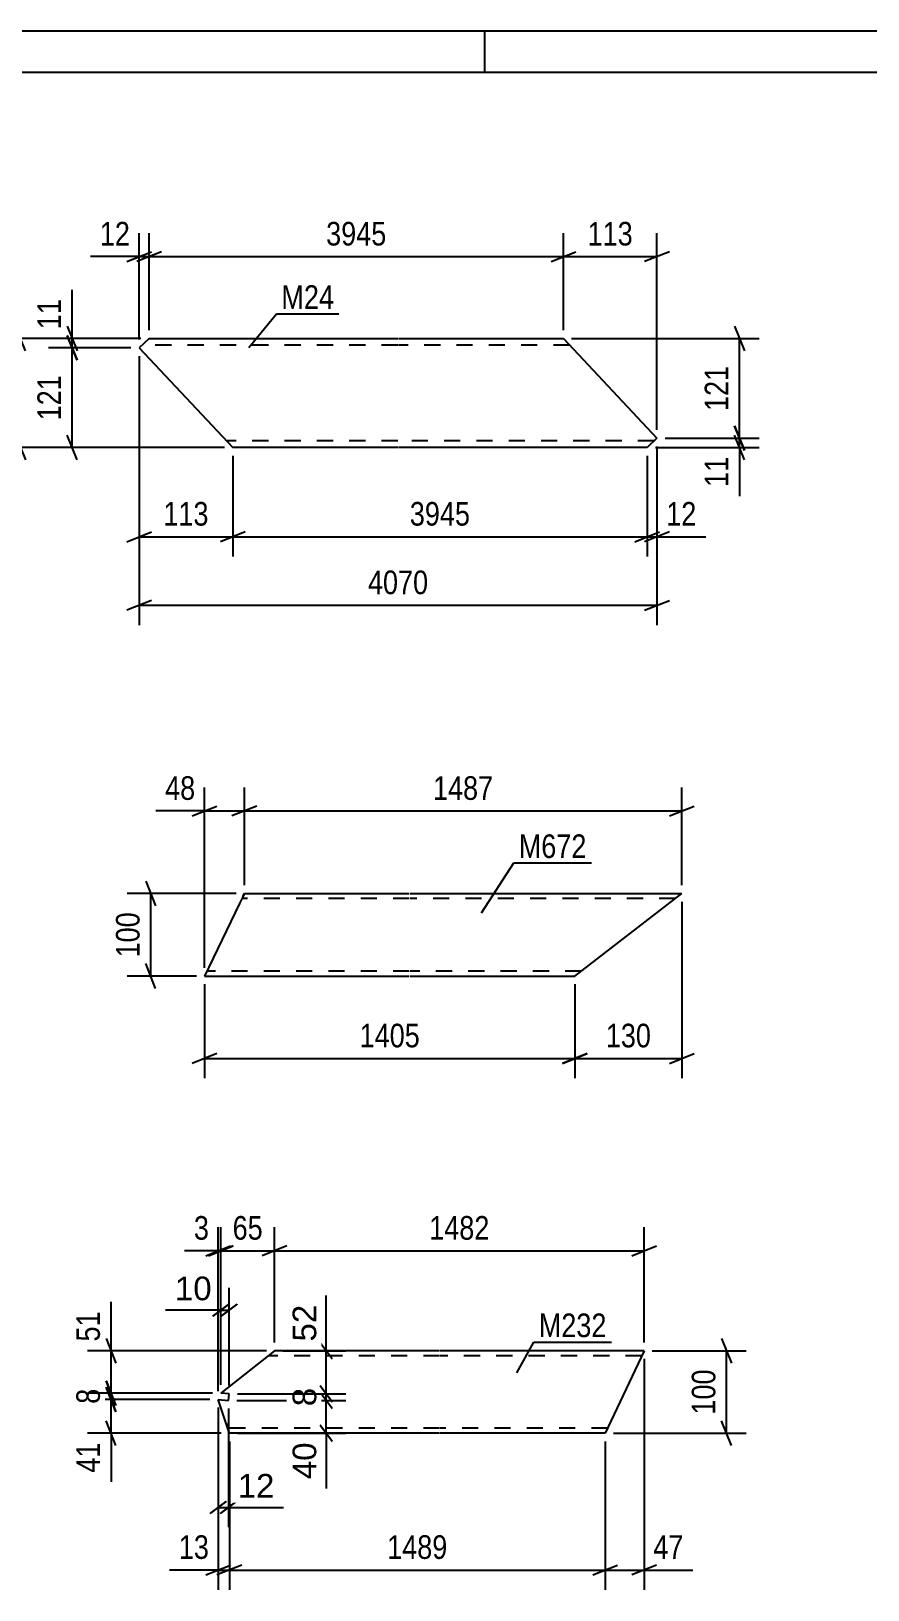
# Model space of a CAD drawing. Header units: millimetres. Extents: x 0 to 594, y 0 to 420.
# Drawn here: x 329 to 430.5, y 231.1 to 420 of the extents above; entities that cross this region are included whole.
import ezdxf

# ---------------------------------------------------------------- set-up
doc = ezdxf.new("R2010")
doc.units = ezdxf.units.MM
doc.linetypes.add('DXK_LINE_DOT2', pattern=[3.9198, 1.9599, -1.9599])
doc.styles.add('Arial', font='ARIAL.TTF', dxfattribs={"height": 0.2})
doc.styles.add('Arial Narrow', font='ARIALN.TTF', dxfattribs={"height": 0.2})

# ---------------------------------------------------------------- blocks, each defined once
blk = doc.blocks.new('Unknown-389627196-1132')
at = {"color": 5, "linetype": 'Continuous'}
for p, q in [((594, 420), (0, 420)), ((384, 415), (384, 420)), ((589, 415), (5, 415))]:
    blk.add_line(p, q, dxfattribs=at)
blk = doc.blocks.new('Part-389627196-5672 - 5666')
at = {"color": 2, "linetype": 'Continuous'}
for p, q in [((343.3, 382.74), (342.1, 381.61)), ((343.3, 382.74), (373.45, 382.74)), ((373.55, 382.74), (393.55, 382.74)), ((393.55, 382.74), (404.9, 370.67)), ((342.1, 381.61), (353.45, 369.54)), ((404.9, 370.67), (403.7, 369.54)), ((373.45, 369.54), (353.45, 369.54)), ((403.7, 369.54), (373.55, 369.54))]:
    blk.add_line(p, q, dxfattribs=at)
at = {"color": 7, "linetype": 'DXK_LINE_DOT2'}
for p, q in [((373.45, 381.94), (342.45, 381.94)), ((394.3, 381.94), (373.55, 381.94)), ((373.45, 370.34), (352.7, 370.34)), ((404.55, 370.34), (373.55, 370.34))]:
    blk.add_line(p, q, dxfattribs=at)
blk = doc.blocks.new('Part-389627196-9282 - 9276')
at = {"color": 2, "linetype": 'Continuous'}
for p, q in [((358.52, 260.06), (352, 254.93)), ((378.52, 260.06), (358.52, 260.06)), ((403.33, 260.06), (378.62, 260.06)), ((403.33, 260.06), (398.62, 250.06)), ((351.68, 254.16), (352.92, 254.04)), ((352.64, 251.26), (351.68, 254.16)), ((353, 254.84), (352, 254.93)), ((352.92, 254.04), (353, 254.84)), ((353, 250.15), (352.64, 251.26)), ((353.03, 250.06), (353, 250.15)), ((378.52, 250.06), (353.03, 250.06)), ((398.62, 250.06), (378.62, 250.06))]:
    blk.add_line(p, q, dxfattribs=at)
at = {"color": 7, "linetype": 'DXK_LINE_DOT2'}
for p, q in [((378.52, 259.46), (357.75, 259.46)), ((403.05, 259.46), (378.62, 259.46)), ((352.64, 251.26), (352.92, 250.41)), ((378.52, 250.66), (352.83, 250.66)), ((398.9, 250.66), (378.62, 250.66))]:
    blk.add_line(p, q, dxfattribs=at)
blk = doc.blocks.new('Part-389627196-10039 - 10037')
at = {"color": 2, "linetype": 'Continuous'}
for p, q in [((354.27, 314.28), (350.03, 305.48)), ((354.85, 315.48), (354.27, 314.28)), ((354.85, 315.48), (374.85, 315.48)), ((374.95, 315.48), (407.91, 315.48)), ((394.95, 305.48), (407.91, 315.48)), ((350.03, 305.48), (374.85, 305.48)), ((374.95, 305.48), (394.95, 305.48))]:
    blk.add_line(p, q, dxfattribs=at)
at = {"color": 7, "linetype": 'DXK_LINE_DOT2'}
for p, q in [((374.85, 314.88), (354.56, 314.88)), ((354.68, 315.13), (354.85, 315.48)), ((407.14, 314.88), (374.95, 314.88)), ((374.85, 306.08), (350.32, 306.08)), ((395.73, 306.08), (374.95, 306.08))]:
    blk.add_line(p, q, dxfattribs=at)
blk = doc.blocks.new('StraightDimension-389627196-25889 - 5666')
at = {"color": 7, "linetype": 'Continuous'}
for p, q in [((343.3, 383.74), (343.3, 395.52)), ((393.55, 383.74), (393.55, 395.52)), ((344.8, 393.27), (341.8, 392.07)), ((392.05, 392.07), (395.05, 393.27)), ((343.3, 392.67), (393.55, 392.67))]:
    blk.add_line(p, q, dxfattribs=at)
at = {"color": 0}
blk.add_wipeout([(372.68, 393.42), (372.68, 397.62), (364.17, 397.62), (364.17, 393.42)], dxfattribs=at)
at = {"color": 3, "style": 'Arial Narrow'}
blk.add_text('3945', height=2.863, dxfattribs=at).set_placement((364.77, 394.02))
blk = doc.blocks.new('StraightDimension-389627196-25702 - 5666')
at = {"color": 7, "linetype": 'Continuous'}
for p, q in [((403.7, 368.54), (403.7, 356.32)), ((404.9, 369.67), (404.9, 356.32)), ((402.2, 358.12), (405.2, 359.32)), ((406.4, 359.32), (403.4, 358.12)), ((403.7, 358.72), (404.9, 358.72))]:
    blk.add_line(p, q, dxfattribs=at)
at = {"color": 0}
blk.add_wipeout([(410.28, 359.47), (410.28, 363.67), (405.42, 363.67), (405.42, 359.47)], dxfattribs=at)
at = {"color": 7, "linetype": 'Continuous'}
blk.add_line((404.9, 358.72), (410.81, 358.72), dxfattribs=at)
blk.add_line((404.9, 358.72), (410.81, 358.72), dxfattribs=at)
at = {"color": 3, "style": 'Arial Narrow'}
blk.add_text('12', height=2.863, dxfattribs=at).set_placement((406.02, 360.07))
blk = doc.blocks.new('StraightDimension-389627196-25777 - 5666')
at = {"color": 7, "linetype": 'Continuous'}
for p, q in [((414.3, 384.24), (415.5, 381.24)), ((394.55, 382.74), (417.3, 382.74)), ((414.9, 370.67), (414.9, 382.74)), ((415.5, 369.17), (414.3, 372.17)), ((405.9, 370.67), (417.3, 370.67))]:
    blk.add_line(p, q, dxfattribs=at)
at = {"color": 0}
blk.add_wipeout([(414.15, 380.05), (409.95, 380.05), (409.95, 373.36), (414.15, 373.36)], dxfattribs=at)
at = {"color": 3, "style": 'Arial Narrow'}
blk.add_text('121', height=2.863, rotation=90.0002, dxfattribs=at).set_placement((413.55, 373.96))
blk = doc.blocks.new('StraightDimension-389627196-5791 - 5666')
at = {"color": 7, "linetype": 'Continuous'}
for p, q in [((333.36, 384.24), (334.56, 381.24)), ((342.3, 382.74), (331.11, 382.74)), ((334.56, 380.11), (333.36, 383.11)), ((333.96, 381.61), (333.96, 382.74)), ((341.1, 381.61), (331.11, 381.61))]:
    blk.add_line(p, q, dxfattribs=at)
at = {"color": 0}
blk.add_wipeout([(333.21, 388.12), (329.01, 388.12), (329.01, 383.27), (333.21, 383.27)], dxfattribs=at)
at = {"color": 7, "linetype": 'Continuous'}
blk.add_line((333.96, 382.74), (333.96, 388.65), dxfattribs=at)
blk.add_line((333.96, 382.74), (333.96, 388.65), dxfattribs=at)
at = {"color": 3, "style": 'Arial Narrow'}
blk.add_text('11', height=2.863, rotation=90.0002, dxfattribs=at).set_placement((332.61, 383.87))
blk = doc.blocks.new('StraightDimension-389627196-5767 - 5666')
at = {"color": 7, "linetype": 'Continuous'}
for p, q in [((333.36, 383.11), (334.56, 380.11)), ((341.1, 381.61), (331.11, 381.61)), ((333.96, 369.54), (333.96, 381.61)), ((334.56, 368.04), (333.36, 371.04)), ((352.45, 369.54), (331.11, 369.54))]:
    blk.add_line(p, q, dxfattribs=at)
at = {"color": 0}
blk.add_wipeout([(333.21, 378.92), (329.01, 378.92), (329.01, 372.23), (333.21, 372.23)], dxfattribs=at)
at = {"color": 3, "style": 'Arial Narrow'}
blk.add_text('121', height=2.863, rotation=90.0002, dxfattribs=at).set_placement((332.61, 372.83))
blk = doc.blocks.new('StraightDimension-389627196-5837 - 5666')
at = {"color": 7, "linetype": 'Continuous'}
for p, q in [((342.1, 380.61), (342.1, 348.01)), ((404.9, 369.67), (404.9, 348.01)), ((343.6, 351.01), (340.6, 349.81)), ((342.1, 350.41), (404.9, 350.41)), ((403.4, 349.81), (406.4, 351.01))]:
    blk.add_line(p, q, dxfattribs=at)
at = {"color": 0}
blk.add_wipeout([(377.76, 351.16), (377.76, 355.36), (369.24, 355.36), (369.24, 351.16)], dxfattribs=at)
at = {"color": 3, "style": 'Arial Narrow'}
blk.add_text('4070', height=2.863, dxfattribs=at).set_placement((369.84, 351.76))
blk = doc.blocks.new('StraightDimension-389627196-25703 - 5666')
at = {"color": 7, "linetype": 'Continuous'}
for p, q in [((353.45, 368.54), (353.45, 356.32)), ((403.7, 368.54), (403.7, 356.32)), ((354.95, 359.32), (351.95, 358.12)), ((402.2, 358.12), (405.2, 359.32)), ((353.45, 358.72), (403.7, 358.72))]:
    blk.add_line(p, q, dxfattribs=at)
at = {"color": 0}
blk.add_wipeout([(382.83, 359.47), (382.83, 363.67), (374.32, 363.67), (374.32, 359.47)], dxfattribs=at)
at = {"color": 3, "style": 'Arial Narrow'}
blk.add_text('3945', height=2.863, dxfattribs=at).set_placement((374.92, 360.07))
blk = doc.blocks.new('StraightDimension-389627196-25704 - 5666')
at = {"color": 7, "linetype": 'Continuous'}
for p, q in [((342.1, 380.61), (342.1, 356.32)), ((353.45, 368.54), (353.45, 356.32)), ((340.6, 358.12), (343.6, 359.32)), ((354.95, 359.32), (351.95, 358.12)), ((342.1, 358.72), (353.45, 358.72))]:
    blk.add_line(p, q, dxfattribs=at)
at = {"color": 0}
blk.add_wipeout([(351.12, 359.47), (351.12, 363.67), (344.43, 363.67), (344.43, 359.47)], dxfattribs=at)
at = {"color": 3, "style": 'Arial Narrow'}
blk.add_text('113', height=2.863, dxfattribs=at).set_placement((345.03, 360.07))
blk = doc.blocks.new('StraightDimension-389627196-25778 - 5666')
at = {"color": 7, "linetype": 'Continuous'}
for p, q in [((414.3, 372.17), (415.5, 369.17)), ((405.9, 370.67), (417.3, 370.67)), ((415.5, 368.04), (414.3, 371.04)), ((414.9, 369.54), (414.9, 370.67)), ((404.7, 369.54), (417.3, 369.54))]:
    blk.add_line(p, q, dxfattribs=at)
at = {"color": 0}
blk.add_wipeout([(414.15, 369.02), (409.95, 369.02), (409.95, 364.16), (414.15, 364.16)], dxfattribs=at)
at = {"color": 7, "linetype": 'Continuous'}
blk.add_line((414.9, 369.54), (414.9, 363.64), dxfattribs=at)
blk.add_line((414.9, 369.54), (414.9, 363.64), dxfattribs=at)
at = {"color": 3, "style": 'Arial Narrow'}
blk.add_text('11', height=2.863, rotation=90.0002, dxfattribs=at).set_placement((413.55, 364.76))
blk = doc.blocks.new('StraightDimension-389627196-25814 - 5666')
at = {"color": 7, "linetype": 'Continuous'}
for p, q in [((328.29, 381.24), (327.09, 384.24)), ((342.3, 382.74), (324.84, 382.74)), ((327.69, 369.54), (327.69, 382.74)), ((327.09, 371.04), (328.29, 368.04)), ((352.45, 369.54), (324.84, 369.54))]:
    blk.add_line(p, q, dxfattribs=at)
at = {"color": 0}
blk.add_wipeout([(326.94, 379.48), (322.74, 379.48), (322.74, 372.8), (326.94, 372.8)], dxfattribs=at)
at = {"color": 3, "style": 'Arial Narrow'}
blk.add_text('132', height=2.863, rotation=90.0002, dxfattribs=at).set_placement((326.34, 373.4))
blk = doc.blocks.new('StraightDimension-389627196-25888 - 5666')
at = {"color": 7, "linetype": 'Continuous'}
for p, q in [((393.55, 383.74), (393.55, 395.52)), ((404.9, 371.67), (404.9, 395.52)), ((392.05, 392.07), (395.05, 393.27)), ((406.4, 393.27), (403.4, 392.07)), ((393.55, 392.67), (404.9, 392.67))]:
    blk.add_line(p, q, dxfattribs=at)
at = {"color": 0}
blk.add_wipeout([(402.57, 393.42), (402.57, 397.62), (395.88, 397.62), (395.88, 393.42)], dxfattribs=at)
at = {"color": 3, "style": 'Arial Narrow'}
blk.add_text('113', height=2.863, dxfattribs=at).set_placement((396.48, 394.02))
blk = doc.blocks.new('StraightDimension-389627196-25890 - 5666')
at = {"color": 7, "linetype": 'Continuous'}
for p, q in [((342.1, 382.61), (342.1, 395.52)), ((343.3, 383.74), (343.3, 395.52)), ((340.6, 392.07), (343.6, 393.27)), ((344.8, 393.27), (341.8, 392.07)), ((342.1, 392.67), (343.3, 392.67))]:
    blk.add_line(p, q, dxfattribs=at)
at = {"color": 0}
blk.add_wipeout([(341.58, 393.42), (341.58, 397.62), (336.72, 397.62), (336.72, 393.42)], dxfattribs=at)
at = {"color": 7, "linetype": 'Continuous'}
blk.add_line((342.1, 392.67), (336.19, 392.67), dxfattribs=at)
blk.add_line((342.1, 392.67), (336.19, 392.67), dxfattribs=at)
at = {"color": 3, "style": 'Arial Narrow'}
blk.add_text('12', height=2.863, dxfattribs=at).set_placement((337.32, 394.02))
blk = doc.blocks.new('StraightDimension-389627196-9365 - 9276')
at = {"color": 7, "linetype": 'Continuous'}
for p, q in [((412.73, 261.56), (413.93, 258.56)), ((404.33, 260.06), (415.73, 260.06)), ((413.33, 250.06), (413.33, 260.06)), ((413.93, 248.56), (412.73, 251.56)), ((399.62, 250.06), (415.73, 250.06))]:
    blk.add_line(p, q, dxfattribs=at)
at = {"color": 0}
blk.add_wipeout([(412.58, 258.4), (408.38, 258.4), (408.38, 251.72), (412.58, 251.72)], dxfattribs=at)
at = {"color": 3, "style": 'Arial Narrow'}
blk.add_text('100', height=2.863, rotation=90.0002, dxfattribs=at).set_placement((411.98, 252.32))
blk = doc.blocks.new('StraightDimension-389627196-9285 - 9276')
at = {"linetype": 'Continuous'}
for points in [[(365.6, 253.14), (365.45, 252.94), (363.95, 254.94), (364.1, 255.14)], [(363.95, 250.96), (364.1, 251.16), (365.6, 249.16), (365.45, 248.96)]]:
    blk.add_hatch(color=7, dxfattribs=at).paths.add_polyline_path(points)
at = {"color": 7, "linetype": 'Continuous'}
for p, q in [((353.92, 254.04), (367.17, 254.04)), ((364.77, 250.06), (364.77, 254.04)), ((354.03, 250.06), (367.17, 250.06))]:
    blk.add_line(p, q, dxfattribs=at)
at = {"color": 0}
blk.add_wipeout([(364.17, 249.53), (359.97, 249.53), (359.97, 243.89), (364.17, 243.89)], dxfattribs=at)
at = {"color": 7, "linetype": 'Continuous'}
blk.add_line((364.77, 250.06), (364.77, 243.36), dxfattribs=at)
blk.add_line((364.77, 250.06), (364.77, 243.36), dxfattribs=at)
at = {"color": 3, "style": 'Arial'}
blk.add_text('40', height=2.865, rotation=90.0002, dxfattribs=at).set_placement((363.57, 244.49))
blk = doc.blocks.new('StraightDimension-389627196-9384 - 9276')
at = {"color": 7, "linetype": 'Continuous'}
for p, q in [((338.08, 255.66), (339.28, 252.66)), ((350.68, 254.16), (335.83, 254.16)), ((338.68, 250.06), (338.68, 254.16)), ((339.28, 248.56), (338.08, 251.56)), ((352.03, 250.06), (335.83, 250.06))]:
    blk.add_line(p, q, dxfattribs=at)
at = {"color": 0}
blk.add_wipeout([(337.93, 249.53), (333.73, 249.53), (333.73, 244.68), (337.93, 244.68)], dxfattribs=at)
at = {"color": 7, "linetype": 'Continuous'}
blk.add_line((338.68, 250.06), (338.68, 244.15), dxfattribs=at)
blk.add_line((338.68, 250.06), (338.68, 244.15), dxfattribs=at)
at = {"color": 3, "style": 'Arial Narrow'}
blk.add_text('41', height=2.863, rotation=90.0002, dxfattribs=at).set_placement((337.33, 245.28))
blk = doc.blocks.new('StraightDimension-389627196-9304 - 9276')
at = {"linetype": 'Continuous'}
for points in [[(365.6, 253.94), (365.45, 253.74), (363.95, 255.74), (364.1, 255.94)], [(363.95, 254.94), (364.1, 255.14), (365.6, 253.14), (365.45, 252.94)]]:
    blk.add_hatch(color=7, dxfattribs=at).paths.add_polyline_path(points)
at = {"color": 7, "linetype": 'Continuous'}
for p, q in [((353.92, 254.04), (367.17, 254.04)), ((354, 254.84), (367.17, 254.84)), ((364.77, 254.04), (364.77, 254.84))]:
    blk.add_line(p, q, dxfattribs=at)
at = {"color": 0}
blk.add_wipeout([(364.17, 256.15), (359.97, 256.15), (359.97, 252.73), (364.17, 252.73)], dxfattribs=at)
at = {"color": 3, "style": 'Arial'}
blk.add_text('8', height=2.87, rotation=90.0002, dxfattribs=at).set_placement((363.57, 253.33))
blk = doc.blocks.new('StraightDimension-389627196-9411 - 9276')
at = {"color": 7, "linetype": 'Continuous'}
for p, q in [((338.08, 256.43), (339.28, 253.43)), ((339.28, 252.66), (338.08, 255.66)), ((351, 254.93), (335.83, 254.93)), ((350.68, 254.16), (335.83, 254.16)), ((338.68, 254.16), (338.68, 254.93))]:
    blk.add_line(p, q, dxfattribs=at)
at = {"color": 0}
blk.add_wipeout([(337.93, 256.06), (333.73, 256.06), (333.73, 253.03), (337.93, 253.03)], dxfattribs=at)
at = {"color": 3, "style": 'Arial Narrow'}
blk.add_text('8', height=2.86, rotation=90.0002, dxfattribs=at).set_placement((337.33, 253.63))
blk = doc.blocks.new('StraightDimension-389627196-9347 - 9276')
at = {"linetype": 'Continuous'}
for points in [[(352.9, 265.8), (353.1, 265.65), (351.1, 264.15), (350.9, 264.3)], [(352.1, 264.15), (351.9, 264.3), (353.9, 265.8), (354.1, 265.65)]]:
    blk.add_hatch(color=7, dxfattribs=at).paths.add_polyline_path(points)
at = {"color": 7, "linetype": 'Continuous'}
for p, q in [((352, 255.93), (352, 267.68)), ((353, 255.84), (353, 267.68)), ((352, 264.98), (353, 264.98))]:
    blk.add_line(p, q, dxfattribs=at)
at = {"color": 0}
blk.add_wipeout([(351.48, 265.58), (351.48, 269.78), (345.83, 269.78), (345.83, 265.58)], dxfattribs=at)
at = {"color": 7, "linetype": 'Continuous'}
blk.add_line((352, 264.98), (345.3, 264.98), dxfattribs=at)
blk.add_line((352, 264.98), (345.3, 264.98), dxfattribs=at)
at = {"color": 3, "style": 'Arial'}
blk.add_text('10', height=2.865, dxfattribs=at).set_placement((346.43, 266.18))
blk = doc.blocks.new('StraightDimension-389627196-9323 - 9276')
at = {"linetype": 'Continuous'}
for points in [[(365.6, 259.16), (365.45, 258.96), (363.95, 260.96), (364.1, 261.16)], [(363.95, 255.74), (364.1, 255.94), (365.6, 253.94), (365.45, 253.74)]]:
    blk.add_hatch(color=7, dxfattribs=at).paths.add_polyline_path(points)
at = {"color": 7, "linetype": 'Continuous'}
for p, q in [((359.52, 260.06), (367.17, 260.06)), ((364.77, 254.84), (364.77, 260.06)), ((354, 254.84), (367.17, 254.84))]:
    blk.add_line(p, q, dxfattribs=at)
at = {"color": 0}
blk.add_wipeout([(364.17, 266.23), (359.97, 266.23), (359.97, 260.58), (364.17, 260.58)], dxfattribs=at)
at = {"color": 7, "linetype": 'Continuous'}
blk.add_line((364.77, 260.06), (364.77, 266.76), dxfattribs=at)
blk.add_line((364.77, 260.06), (364.77, 266.76), dxfattribs=at)
at = {"color": 3, "style": 'Arial'}
blk.add_text('52', height=2.865, rotation=90.0002, dxfattribs=at).set_placement((363.57, 261.18))
blk = doc.blocks.new('StraightDimension-389627196-9437 - 9276')
at = {"color": 7, "linetype": 'Continuous'}
for p, q in [((338.08, 261.56), (339.28, 258.56)), ((357.52, 260.06), (335.83, 260.06)), ((338.68, 254.93), (338.68, 260.06)), ((339.28, 253.43), (338.08, 256.43)), ((351, 254.93), (335.83, 254.93))]:
    blk.add_line(p, q, dxfattribs=at)
at = {"color": 0}
blk.add_wipeout([(337.93, 265.44), (333.73, 265.44), (333.73, 260.58), (337.93, 260.58)], dxfattribs=at)
at = {"color": 7, "linetype": 'Continuous'}
blk.add_line((338.68, 260.06), (338.68, 265.97), dxfattribs=at)
blk.add_line((338.68, 260.06), (338.68, 265.97), dxfattribs=at)
at = {"color": 3, "style": 'Arial Narrow'}
blk.add_text('51', height=2.863, rotation=90.0002, dxfattribs=at).set_placement((337.33, 261.18))
blk = doc.blocks.new('StraightDimension-389627196-9517 - 9276')
at = {"color": 7, "linetype": 'Continuous'}
for p, q in [((351.68, 253.16), (351.68, 231.08)), ((353.03, 249.06), (353.03, 231.08)), ((350.18, 232.88), (353.18, 234.08)), ((354.53, 234.08), (351.53, 232.88)), ((351.68, 233.48), (353.03, 233.48))]:
    blk.add_line(p, q, dxfattribs=at)
at = {"color": 0}
blk.add_wipeout([(351.16, 234.23), (351.16, 238.43), (346.3, 238.43), (346.3, 234.23)], dxfattribs=at)
at = {"color": 7, "linetype": 'Continuous'}
blk.add_line((351.68, 233.48), (345.78, 233.48), dxfattribs=at)
blk.add_line((351.68, 233.48), (345.78, 233.48), dxfattribs=at)
at = {"color": 3, "style": 'Arial Narrow'}
blk.add_text('13', height=2.863, dxfattribs=at).set_placement((346.9, 234.83))
blk = doc.blocks.new('StraightDimension-389627196-9544 - 9276')
at = {"color": 7, "linetype": 'Continuous'}
for p, q in [((353.03, 249.06), (353.03, 231.08)), ((398.62, 249.06), (398.62, 231.08)), ((354.53, 234.08), (351.53, 232.88)), ((353.03, 233.48), (398.62, 233.48)), ((397.12, 232.88), (400.12, 234.08))]:
    blk.add_line(p, q, dxfattribs=at)
at = {"color": 0}
blk.add_wipeout([(380.08, 234.23), (380.08, 238.43), (371.57, 238.43), (371.57, 234.23)], dxfattribs=at)
at = {"color": 3, "style": 'Arial Narrow'}
blk.add_text('1489', height=2.863, dxfattribs=at).set_placement((372.17, 234.83))
blk = doc.blocks.new('StraightDimension-389627196-26787 - 9276')
at = {"color": 7, "linetype": 'Continuous'}
for p, q in [((351.68, 255.16), (351.68, 275.02)), ((352, 255.93), (352, 275.02)), ((350.18, 271.57), (353.18, 272.77)), ((353.5, 272.77), (350.5, 271.57)), ((351.68, 272.17), (352, 272.17))]:
    blk.add_line(p, q, dxfattribs=at)
at = {"color": 0}
blk.add_wipeout([(351.16, 272.92), (351.16, 277.12), (348.13, 277.12), (348.13, 272.92)], dxfattribs=at)
at = {"color": 7, "linetype": 'Continuous'}
blk.add_line((351.68, 272.17), (347.61, 272.17), dxfattribs=at)
blk.add_line((351.68, 272.17), (347.61, 272.17), dxfattribs=at)
at = {"color": 3, "style": 'Arial Narrow'}
blk.add_text('3', height=2.86, dxfattribs=at).set_placement((348.73, 273.52))
blk = doc.blocks.new('StraightDimension-389627196-9568 - 9276')
at = {"color": 7, "linetype": 'Continuous'}
for p, q in [((403.33, 259.06), (403.33, 231.08)), ((398.62, 249.06), (398.62, 231.08)), ((397.12, 232.88), (400.12, 234.08)), ((398.62, 233.48), (403.33, 233.48)), ((404.83, 234.08), (401.83, 232.88))]:
    blk.add_line(p, q, dxfattribs=at)
at = {"color": 0}
blk.add_wipeout([(408.71, 234.23), (408.71, 238.43), (403.85, 238.43), (403.85, 234.23)], dxfattribs=at)
at = {"color": 7, "linetype": 'Continuous'}
blk.add_line((403.33, 233.48), (409.24, 233.48), dxfattribs=at)
blk.add_line((403.33, 233.48), (409.24, 233.48), dxfattribs=at)
at = {"color": 3, "style": 'Arial Narrow'}
blk.add_text('47', height=2.863, dxfattribs=at).set_placement((404.45, 234.83))
blk = doc.blocks.new('StraightDimension-389627196-9590 - 9276')
at = {"linetype": 'Continuous'}
for points in [[(352.58, 241.89), (352.78, 241.74), (350.78, 240.24), (350.58, 240.39)], [(352.02, 240.24), (351.82, 240.39), (353.82, 241.89), (354.02, 241.74)]]:
    blk.add_hatch(color=7, dxfattribs=at).paths.add_polyline_path(points)
at = {"color": 7, "linetype": 'Continuous'}
for p, q in [((351.68, 253.16), (351.68, 238.66)), ((352.92, 253.04), (352.92, 238.66)), ((351.68, 241.06), (352.92, 241.06))]:
    blk.add_line(p, q, dxfattribs=at)
at = {"color": 0}
blk.add_wipeout([(359.09, 241.66), (359.09, 245.86), (353.44, 245.86), (353.44, 241.66)], dxfattribs=at)
at = {"color": 7, "linetype": 'Continuous'}
blk.add_line((352.92, 241.06), (359.61, 241.06), dxfattribs=at)
blk.add_line((352.92, 241.06), (359.61, 241.06), dxfattribs=at)
at = {"color": 3, "style": 'Arial'}
blk.add_text('12', height=2.865, dxfattribs=at).set_placement((354.04, 242.26))
blk = doc.blocks.new('StraightDimension-389627196-26785 - 9276')
at = {"color": 7, "linetype": 'Continuous'}
for p, q in [((358.52, 261.06), (358.52, 275.02)), ((403.33, 261.06), (403.33, 275.02)), ((360.02, 272.77), (357.02, 271.57)), ((358.52, 272.17), (403.33, 272.17)), ((401.83, 271.57), (404.83, 272.77))]:
    blk.add_line(p, q, dxfattribs=at)
at = {"color": 0}
blk.add_wipeout([(385.18, 272.92), (385.18, 277.12), (376.67, 277.12), (376.67, 272.92)], dxfattribs=at)
at = {"color": 3, "style": 'Arial Narrow'}
blk.add_text('1482', height=2.863, dxfattribs=at).set_placement((377.27, 273.52))
blk = doc.blocks.new('StraightDimension-389627196-26786 - 9276')
at = {"color": 7, "linetype": 'Continuous'}
for p, q in [((352, 255.93), (352, 275.02)), ((358.52, 261.06), (358.52, 275.02)), ((350.5, 271.57), (353.5, 272.77)), ((352, 272.17), (358.52, 272.17)), ((360.02, 272.77), (357.02, 271.57))]:
    blk.add_line(p, q, dxfattribs=at)
at = {"color": 0}
blk.add_wipeout([(357.69, 272.92), (357.69, 277.12), (352.83, 277.12), (352.83, 272.92)], dxfattribs=at)
at = {"color": 3, "style": 'Arial Narrow'}
blk.add_text('65', height=2.863, dxfattribs=at).set_placement((353.43, 273.52))
blk = doc.blocks.new('StraightDimension-389627196-26960 - 10037')
at = {"color": 7, "linetype": 'Continuous'}
for p, q in [((407.91, 314.48), (407.91, 293.08)), ((394.95, 304.48), (394.95, 293.08)), ((396.45, 296.08), (393.45, 294.88)), ((394.95, 295.48), (407.91, 295.48)), ((406.41, 294.88), (409.41, 296.08))]:
    blk.add_line(p, q, dxfattribs=at)
at = {"color": 0}
blk.add_wipeout([(404.78, 296.23), (404.78, 300.43), (398.09, 300.43), (398.09, 296.23)], dxfattribs=at)
at = {"color": 3, "style": 'Arial Narrow'}
blk.add_text('130', height=2.863, dxfattribs=at).set_placement((398.69, 296.83))
blk = doc.blocks.new('StraightDimension-389627196-10064 - 10037')
at = {"color": 7, "linetype": 'Continuous'}
for p, q in [((342.89, 316.98), (344.09, 313.98)), ((353.85, 315.48), (340.64, 315.48)), ((343.49, 305.48), (343.49, 315.48)), ((344.09, 303.98), (342.89, 306.98)), ((349.03, 305.48), (340.64, 305.48))]:
    blk.add_line(p, q, dxfattribs=at)
at = {"color": 0}
blk.add_wipeout([(342.74, 313.82), (338.54, 313.82), (338.54, 307.13), (342.74, 307.13)], dxfattribs=at)
at = {"color": 3, "style": 'Arial Narrow'}
blk.add_text('100', height=2.863, rotation=90.0002, dxfattribs=at).set_placement((342.14, 307.73))
blk = doc.blocks.new('StraightDimension-389627196-26961 - 10037')
at = {"color": 7, "linetype": 'Continuous'}
for p, q in [((350.03, 304.48), (350.03, 293.08)), ((394.95, 304.48), (394.95, 293.08)), ((351.53, 296.08), (348.53, 294.88)), ((350.03, 295.48), (394.95, 295.48)), ((393.45, 294.88), (396.45, 296.08))]:
    blk.add_line(p, q, dxfattribs=at)
at = {"color": 0}
blk.add_wipeout([(376.75, 296.23), (376.75, 300.43), (368.23, 300.43), (368.23, 296.23)], dxfattribs=at)
at = {"color": 3, "style": 'Arial Narrow'}
blk.add_text('1405', height=2.863, dxfattribs=at).set_placement((368.83, 296.83))
blk = doc.blocks.new('StraightDimension-389627196-26995 - 10037')
at = {"color": 7, "linetype": 'Continuous'}
for p, q in [((354.85, 316.48), (354.85, 328.33)), ((407.91, 316.48), (407.91, 328.33)), ((356.35, 326.08), (353.35, 324.88)), ((354.85, 325.48), (407.91, 325.48)), ((406.41, 324.88), (409.41, 326.08))]:
    blk.add_line(p, q, dxfattribs=at)
at = {"color": 0}
blk.add_wipeout([(385.64, 326.23), (385.64, 330.43), (377.13, 330.43), (377.13, 326.23)], dxfattribs=at)
at = {"color": 3, "style": 'Arial Narrow'}
blk.add_text('1487', height=2.863, dxfattribs=at).set_placement((377.73, 326.83))
blk = doc.blocks.new('StraightDimension-389627196-26996 - 10037')
at = {"color": 7, "linetype": 'Continuous'}
for p, q in [((350.03, 306.48), (350.03, 328.33)), ((354.85, 316.48), (354.85, 328.33)), ((348.53, 324.88), (351.53, 326.08)), ((350.03, 325.48), (354.85, 325.48)), ((356.35, 326.08), (353.35, 324.88))]:
    blk.add_line(p, q, dxfattribs=at)
at = {"color": 0}
blk.add_wipeout([(349.5, 326.23), (349.5, 330.43), (344.64, 330.43), (344.64, 326.23)], dxfattribs=at)
at = {"color": 7, "linetype": 'Continuous'}
blk.add_line((350.03, 325.48), (344.12, 325.48), dxfattribs=at)
blk.add_line((350.03, 325.48), (344.12, 325.48), dxfattribs=at)
at = {"color": 3, "style": 'Arial Narrow'}
blk.add_text('48', height=2.863, dxfattribs=at).set_placement((345.24, 326.83))
blk = doc.blocks.new('Mark-389627196-5668 - 5666')
at = {"color": 0}
blk.add_wipeout([(365.73, 386.34), (365.73, 389.34), (359.34, 389.34), (359.34, 386.34)], dxfattribs=at)
blk.add_wipeout([(365.73, 386.34), (365.73, 389.34), (359.34, 389.34), (359.34, 386.34)], dxfattribs=at)
at = {"color": 30, "linetype": 'Continuous'}
for p, q in [((355.39, 381.64), (358.74, 385.74)), ((358.74, 385.74), (366.33, 385.74))]:
    blk.add_line(p, q, dxfattribs=at)
at = {"color": 3, "style": 'Arial Narrow'}
blk.add_text('M24', height=2.863, dxfattribs=at).set_placement((359.34, 386.34))
blk = doc.blocks.new('Mark-389627196-9278 - 9276')
at = {"color": 0}
blk.add_wipeout([(398.79, 261.71), (398.79, 264.71), (390.56, 264.71), (390.56, 261.71)], dxfattribs=at)
blk.add_wipeout([(398.79, 261.71), (398.79, 264.71), (390.56, 264.71), (390.56, 261.71)], dxfattribs=at)
at = {"color": 30, "linetype": 'Continuous'}
for p, q in [((387.9, 257.39), (389.96, 261.11)), ((389.96, 261.11), (399.39, 261.11))]:
    blk.add_line(p, q, dxfattribs=at)
at = {"color": 3, "style": 'Arial Narrow'}
blk.add_text('M232', height=2.863, dxfattribs=at).set_placement((390.56, 261.71))
blk = doc.blocks.new('Mark-389627196-17034 - 10037')
at = {"color": 0}
blk.add_wipeout([(396.36, 319.78), (396.36, 322.78), (388.13, 322.78), (388.13, 319.78)], dxfattribs=at)
blk.add_wipeout([(396.36, 319.78), (396.36, 322.78), (388.13, 322.78), (388.13, 319.78)], dxfattribs=at)
at = {"color": 30, "linetype": 'Continuous'}
for p, q in [((383.61, 313.12), (387.53, 319.18)), ((387.53, 319.18), (396.96, 319.18))]:
    blk.add_line(p, q, dxfattribs=at)
at = {"color": 3, "style": 'Arial Narrow'}
blk.add_text('M672', height=2.863, dxfattribs=at).set_placement((388.13, 319.78))

msp = doc.modelspace()

# ---------------------------------------------------------------- block references
for name in ['Unknown-389627196-1132', 'Part-389627196-5672 - 5666', 'Part-389627196-10039 - 10037', 'Part-389627196-9282 - 9276']:
    msp.add_blockref(name, (0, 0))

# ---------------------------------------------------------------- next in the draw order: block references
for name in ['StraightDimension-389627196-25889 - 5666', 'StraightDimension-389627196-25702 - 5666', 'StraightDimension-389627196-10064 - 10037', 'StraightDimension-389627196-26960 - 10037', 'StraightDimension-389627196-9365 - 9276', 'StraightDimension-389627196-9384 - 9276', 'StraightDimension-389627196-9285 - 9276']:
    msp.add_blockref(name, (0, 0))

# ---------------------------------------------------------------- next in the draw order: block references
for name in ['Mark-389627196-5668 - 5666', 'StraightDimension-389627196-5791 - 5666', 'StraightDimension-389627196-25777 - 5666', 'StraightDimension-389627196-26995 - 10037', 'StraightDimension-389627196-26961 - 10037', 'StraightDimension-389627196-9411 - 9276', 'StraightDimension-389627196-9304 - 9276']:
    msp.add_blockref(name, (0, 0))

# ---------------------------------------------------------------- next in the draw order: block references
for name in ['StraightDimension-389627196-5767 - 5666', 'StraightDimension-389627196-26996 - 10037', 'Mark-389627196-17034 - 10037', 'StraightDimension-389627196-9347 - 9276']:
    msp.add_blockref(name, (0, 0))

# ---------------------------------------------------------------- next in the draw order: block references
for name in ['StraightDimension-389627196-5837 - 5666', 'StraightDimension-389627196-9323 - 9276']:
    msp.add_blockref(name, (0, 0))

# ---------------------------------------------------------------- next in the draw order: block references
for name in ['StraightDimension-389627196-25703 - 5666', 'StraightDimension-389627196-9437 - 9276']:
    msp.add_blockref(name, (0, 0))

# ---------------------------------------------------------------- next in the draw order: block references
for name in ['StraightDimension-389627196-25704 - 5666', 'StraightDimension-389627196-25778 - 5666', 'StraightDimension-389627196-26787 - 9276', 'StraightDimension-389627196-26785 - 9276', 'StraightDimension-389627196-9517 - 9276']:
    msp.add_blockref(name, (0, 0))

# ---------------------------------------------------------------- next in the draw order: block references
for name in ['StraightDimension-389627196-25888 - 5666', 'StraightDimension-389627196-25814 - 5666', 'StraightDimension-389627196-26786 - 9276', 'StraightDimension-389627196-9544 - 9276']:
    msp.add_blockref(name, (0, 0))

# ---------------------------------------------------------------- next in the draw order: block references
for name in ['StraightDimension-389627196-25890 - 5666', 'StraightDimension-389627196-9568 - 9276', 'StraightDimension-389627196-9590 - 9276']:
    msp.add_blockref(name, (0, 0))

# ---------------------------------------------------------------- next in the draw order: block references
msp.add_blockref('Mark-389627196-9278 - 9276', (0, 0))

doc.saveas('drawing.dxf')
